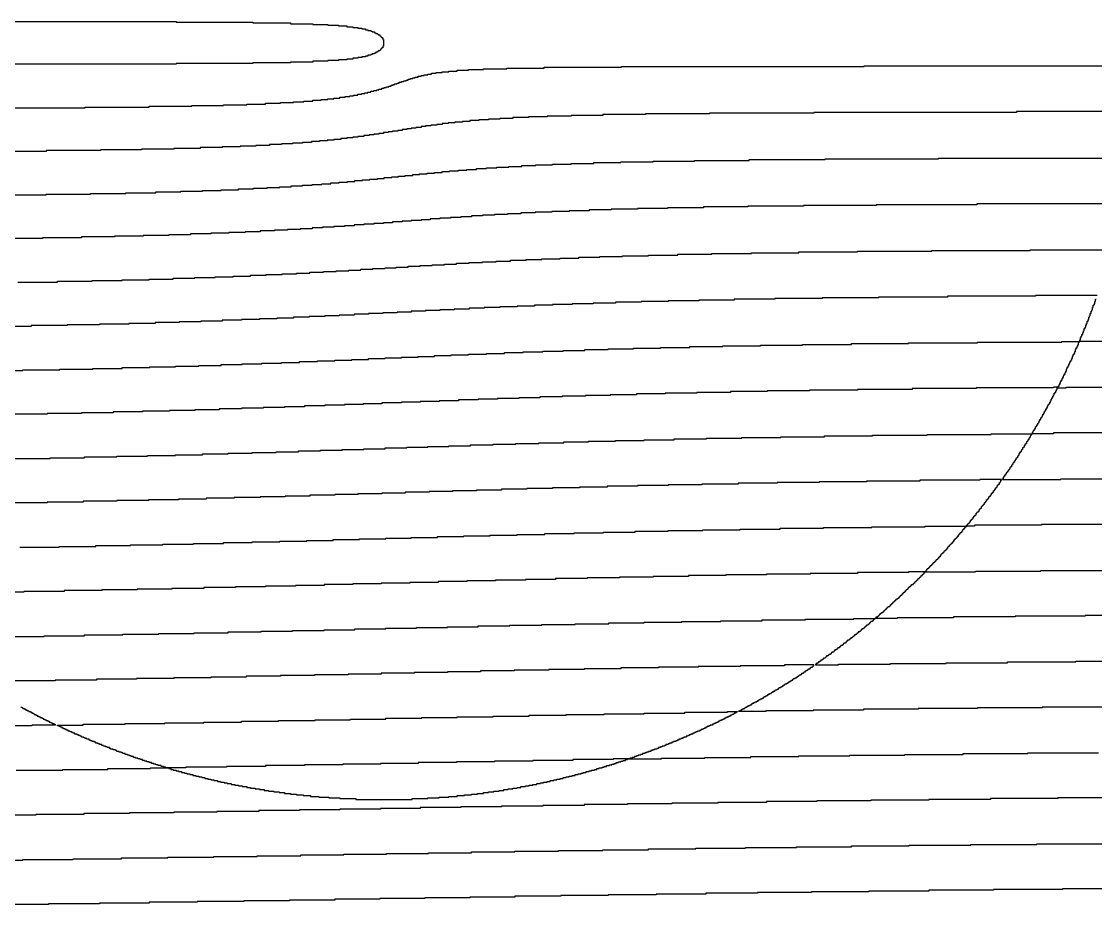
# Model space of a CAD drawing. Extents: x 600 to 5400, y 600 to 5400.
# Drawn here: x 2518 to 3948, y 1852 to 3028 of the extents above; entities that cross this region are included whole.
import ezdxf

# ---------------------------------------------------------------- set-up
doc = ezdxf.new("R2010")
doc.units = 0
doc.layers.add('LG_12_W2000_ZP600_INV_LG', color=5, linetype='CONTINUOUS')

msp = doc.modelspace()

# ---------------------------------------------------------------- linework, layer by layer
at = {"layer": 'LG_12_W2000_ZP600_INV_LG'}
for points in [[(2402, 3028), (2724, 3028), (2724, 3027), (2826, 3027), (2826, 3026), (2876, 3026), (2876, 3025), (2906, 3025), (2906, 3024), (2926, 3024), (2926, 3023), (2940, 3023), (2940, 3022), (2951, 3022), (2951, 3021), (2959, 3021), (2959, 3020), (2966, 3020), (2966, 3019), (2971, 3019), (2971, 3018), (2976, 3018), (2976, 3017), (2979, 3017), (2979, 3016), (2983, 3016), (2983, 3015), (2985, 3015), (2985, 3014), (2988, 3014), (2988, 3013), (2990, 3013), (2990, 3012), (2992, 3012), (2992, 3011), (2993, 3011), (2993, 3010), (2995, 3010), (2995, 3009), (2996, 3009), (2996, 3008), (2997, 3008), (2997, 3007), (2998, 3007), (2998, 3006), (2999, 3006), (2999, 3004), (3000, 3004), (3000, 2995), (2999, 2995), (2999, 2993), (2998, 2993), (2998, 2992), (2997, 2992), (2997, 2991), (2996, 2991), (2996, 2990), (2995, 2990), (2995, 2989), (2993, 2989), (2993, 2988), (2992, 2988), (2992, 2987), (2990, 2987), (2990, 2986), (2988, 2986), (2988, 2985), (2985, 2985), (2985, 2984), (2983, 2984), (2983, 2983), (2979, 2983), (2979, 2982), (2976, 2982), (2976, 2981), (2971, 2981), (2971, 2980), (2966, 2980), (2966, 2979), (2959, 2979), (2959, 2978), (2951, 2978), (2951, 2977), (2940, 2977), (2940, 2976), (2926, 2976), (2926, 2975), (2906, 2975), (2906, 2974), (2876, 2974), (2876, 2973), (2826, 2973), (2826, 2972), (2724, 2972), (2724, 2971), (2402, 2971)], [(2465, 2913), (2603, 2913), (2603, 2914), (2688, 2914), (2688, 2915), (2745, 2915), (2745, 2916), (2787, 2916), (2787, 2917), (2818, 2917), (2818, 2918), (2843, 2918), (2843, 2919), (2863, 2919), (2863, 2920), (2880, 2920), (2880, 2921), (2894, 2921), (2894, 2922), (2906, 2922), (2906, 2923), (2917, 2923), (2917, 2924), (2926, 2924), (2926, 2925), (2934, 2925), (2934, 2926), (2942, 2926), (2942, 2927), (2949, 2927), (2949, 2928), (2955, 2928), (2955, 2929), (2960, 2929), (2960, 2930), (2966, 2930), (2966, 2931), (2971, 2931), (2971, 2932), (2975, 2932), (2975, 2933), (2979, 2933), (2979, 2934), (2983, 2934), (2983, 2935), (2987, 2935), (2987, 2936), (2991, 2936), (2991, 2937), (2994, 2937), (2994, 2938), (2998, 2938), (2998, 2939), (3001, 2939), (3001, 2940), (3004, 2940), (3004, 2941), (3007, 2941), (3007, 2942), (3010, 2942), (3010, 2943), (3013, 2943), (3013, 2944), (3015, 2944), (3015, 2945), (3018, 2945), (3018, 2946), (3021, 2946), (3021, 2947), (3024, 2947), (3024, 2948), (3027, 2948), (3027, 2949), (3030, 2949), (3030, 2950), (3033, 2950), (3033, 2951), (3036, 2951), (3036, 2952), (3039, 2952), (3039, 2953), (3042, 2953), (3042, 2954), (3046, 2954), (3046, 2955), (3050, 2955), (3050, 2956), (3054, 2956), (3054, 2957), (3059, 2957), (3059, 2958), (3064, 2958), (3064, 2959), (3070, 2959), (3070, 2960), (3078, 2960), (3078, 2961), (3087, 2961), (3087, 2962), (3098, 2962), (3098, 2963), (3113, 2963), (3113, 2964), (3133, 2964), (3133, 2965), (3164, 2965), (3164, 2966), (3214, 2966), (3214, 2967), (3317, 2967), (3317, 2968), (3640, 2968), (3640, 2969), (4008, 2969)], [(4004, 2908), (3843, 2908), (3843, 2907), (3573, 2907), (3573, 2906), (3434, 2906), (3434, 2905), (3349, 2905), (3349, 2904), (3292, 2904), (3292, 2903), (3250, 2903), (3250, 2902), (3218, 2902), (3218, 2901), (3193, 2901), (3193, 2900), (3172, 2900), (3172, 2899), (3155, 2899), (3155, 2898), (3140, 2898), (3140, 2897), (3127, 2897), (3127, 2896), (3115, 2896), (3115, 2895), (3105, 2895), (3105, 2894), (3095, 2894), (3095, 2893), (3086, 2893), (3086, 2892), (3078, 2892), (3078, 2891), (3071, 2891), (3071, 2890), (3063, 2890), (3063, 2889), (3056, 2889), (3056, 2888), (3050, 2888), (3050, 2887), (3043, 2887), (3043, 2886), (3037, 2886), (3037, 2885), (3031, 2885), (3031, 2884), (3025, 2884), (3025, 2883), (3019, 2883), (3019, 2882), (3012, 2882), (3012, 2881), (3006, 2881), (3006, 2880), (3000, 2880), (3000, 2879), (2994, 2879), (2994, 2878), (2987, 2878), (2987, 2877), (2981, 2877), (2981, 2876), (2974, 2876), (2974, 2875), (2966, 2875), (2966, 2874), (2959, 2874), (2959, 2873), (2951, 2873), (2951, 2872), (2943, 2872), (2943, 2871), (2934, 2871), (2934, 2870), (2925, 2870), (2925, 2869), (2915, 2869), (2915, 2868), (2904, 2868), (2904, 2867), (2892, 2867), (2892, 2866), (2879, 2866), (2879, 2865), (2864, 2865), (2864, 2864), (2848, 2864), (2848, 2863), (2830, 2863), (2830, 2862), (2809, 2862), (2809, 2861), (2785, 2861), (2785, 2860), (2756, 2860), (2756, 2859), (2721, 2859), (2721, 2858), (2678, 2858), (2678, 2857), (2623, 2857), (2623, 2856), (2551, 2856), (2551, 2855), (2451, 2855)], [(2478, 2797), (2551, 2797), (2551, 2798), (2610, 2798), (2610, 2799), (2657, 2799), (2657, 2800), (2697, 2800), (2697, 2801), (2730, 2801), (2730, 2802), (2759, 2802), (2759, 2803), (2784, 2803), (2784, 2804), (2807, 2804), (2807, 2805), (2827, 2805), (2827, 2806), (2845, 2806), (2845, 2807), (2862, 2807), (2862, 2808), (2877, 2808), (2877, 2809), (2892, 2809), (2892, 2810), (2905, 2810), (2905, 2811), (2918, 2811), (2918, 2812), (2930, 2812), (2930, 2813), (2941, 2813), (2941, 2814), (2952, 2814), (2952, 2815), (2962, 2815), (2962, 2816), (2972, 2816), (2972, 2817), (2982, 2817), (2982, 2818), (2992, 2818), (2992, 2819), (3001, 2819), (3001, 2820), (3011, 2820), (3011, 2821), (3020, 2821), (3020, 2822), (3029, 2822), (3029, 2823), (3039, 2823), (3039, 2824), (3048, 2824), (3048, 2825), (3058, 2825), (3058, 2826), (3068, 2826), (3068, 2827), (3078, 2827), (3078, 2828), (3088, 2828), (3088, 2829), (3100, 2829), (3100, 2830), (3111, 2830), (3111, 2831), (3124, 2831), (3124, 2832), (3137, 2832), (3137, 2833), (3151, 2833), (3151, 2834), (3167, 2834), (3167, 2835), (3184, 2835), (3184, 2836), (3203, 2836), (3203, 2837), (3225, 2837), (3225, 2838), (3250, 2838), (3250, 2839), (3280, 2839), (3280, 2840), (3316, 2840), (3316, 2841), (3359, 2841), (3359, 2842), (3414, 2842), (3414, 2843), (3487, 2843), (3487, 2844), (3588, 2844), (3588, 2845), (3739, 2845), (3739, 2846), (3991, 2846)], [(3985, 2785), (3790, 2785), (3790, 2784), (3656, 2784), (3656, 2783), (3559, 2783), (3559, 2782), (3485, 2782), (3485, 2781), (3426, 2781), (3426, 2780), (3378, 2780), (3378, 2779), (3338, 2779), (3338, 2778), (3303, 2778), (3303, 2777), (3274, 2777), (3274, 2776), (3247, 2776), (3247, 2775), (3224, 2775), (3224, 2774), (3202, 2774), (3202, 2773), (3183, 2773), (3183, 2772), (3165, 2772), (3165, 2771), (3148, 2771), (3148, 2770), (3132, 2770), (3132, 2769), (3117, 2769), (3117, 2768), (3103, 2768), (3103, 2767), (3089, 2767), (3089, 2766), (3075, 2766), (3075, 2765), (3062, 2765), (3062, 2764), (3050, 2764), (3050, 2763), (3037, 2763), (3037, 2762), (3025, 2762), (3025, 2761), (3012, 2761), (3012, 2760), (3000, 2760), (3000, 2759), (2987, 2759), (2987, 2758), (2974, 2758), (2974, 2757), (2961, 2757), (2961, 2756), (2948, 2756), (2948, 2755), (2934, 2755), (2934, 2754), (2919, 2754), (2919, 2753), (2905, 2753), (2905, 2752), (2889, 2752), (2889, 2751), (2872, 2751), (2872, 2750), (2855, 2750), (2855, 2749), (2836, 2749), (2836, 2748), (2816, 2748), (2816, 2747), (2794, 2747), (2794, 2746), (2770, 2746), (2770, 2745), (2743, 2745), (2743, 2744), (2714, 2744), (2714, 2743), (2680, 2743), (2680, 2742), (2642, 2742), (2642, 2741), (2598, 2741), (2598, 2740), (2546, 2740), (2546, 2739), (2483, 2739)], [(2513, 2681), (2566, 2681), (2566, 2682), (2612, 2682), (2612, 2683), (2652, 2683), (2652, 2684), (2688, 2684), (2688, 2685), (2720, 2685), (2720, 2686), (2749, 2686), (2749, 2687), (2776, 2687), (2776, 2688), (2800, 2688), (2800, 2689), (2823, 2689), (2823, 2690), (2844, 2690), (2844, 2691), (2865, 2691), (2865, 2692), (2884, 2692), (2884, 2693), (2902, 2693), (2902, 2694), (2920, 2694), (2920, 2695), (2937, 2695), (2937, 2696), (2954, 2696), (2954, 2697), (2970, 2697), (2970, 2698), (2986, 2698), (2986, 2699), (3002, 2699), (3002, 2700), (3017, 2700), (3017, 2701), (3033, 2701), (3033, 2702), (3049, 2702), (3049, 2703), (3065, 2703), (3065, 2704), (3081, 2704), (3081, 2705), (3097, 2705), (3097, 2706), (3114, 2706), (3114, 2707), (3132, 2707), (3132, 2708), (3150, 2708), (3150, 2709), (3169, 2709), (3169, 2710), (3190, 2710), (3190, 2711), (3211, 2711), (3211, 2712), (3235, 2712), (3235, 2713), (3260, 2713), (3260, 2714), (3288, 2714), (3288, 2715), (3318, 2715), (3318, 2716), (3353, 2716), (3353, 2717), (3392, 2717), (3392, 2718), (3437, 2718), (3437, 2719), (3490, 2719), (3490, 2720), (3553, 2720), (3553, 2721), (3631, 2721), (3631, 2722), (3730, 2722), (3730, 2723), (3861, 2723), (3861, 2724), (3970, 2724)], [(3950, 2663), (3868, 2663), (3868, 2662), (3751, 2662), (3751, 2661), (3659, 2661), (3659, 2660), (3584, 2660), (3584, 2659), (3521, 2659), (3521, 2658), (3467, 2658), (3467, 2657), (3420, 2657), (3420, 2656), (3379, 2656), (3379, 2655), (3343, 2655), (3343, 2654), (3309, 2654), (3309, 2653), (3279, 2653), (3279, 2652), (3251, 2652), (3251, 2651), (3225, 2651), (3225, 2650), (3201, 2650), (3201, 2649), (3178, 2649), (3178, 2648), (3155, 2648), (3155, 2647), (3134, 2647), (3134, 2646), (3114, 2646), (3114, 2645), (3094, 2645), (3094, 2644), (3075, 2644), (3075, 2643), (3056, 2643), (3056, 2642), (3037, 2642), (3037, 2641), (3018, 2641), (3018, 2640), (2999, 2640), (2999, 2639), (2980, 2639), (2980, 2638), (2961, 2638), (2961, 2637), (2941, 2637), (2941, 2636), (2922, 2636), (2922, 2635), (2901, 2635), (2901, 2634), (2880, 2634), (2880, 2633), (2858, 2633), (2858, 2632), (2835, 2632), (2835, 2631), (2811, 2631), (2811, 2630), (2785, 2630), (2785, 2629), (2757, 2629), (2757, 2628), (2728, 2628), (2728, 2627), (2696, 2627), (2696, 2626), (2661, 2626), (2661, 2625), (2622, 2625), (2622, 2624), (2579, 2624), (2579, 2623), (2531, 2623), (2531, 2622), (2476, 2622)], [(4022, 2602), (3927, 2602), (3927, 2604), (3928, 2604), (3928, 2607), (3929, 2607), (3929, 2609), (3930, 2609), (3930, 2611), (3931, 2611), (3931, 2614), (3932, 2614), (3932, 2616), (3933, 2616), (3933, 2619), (3934, 2619), (3934, 2621), (3935, 2621), (3935, 2624), (3936, 2624), (3936, 2626), (3937, 2626), (3937, 2629), (3938, 2629), (3938, 2631), (3939, 2631), (3939, 2634), (3940, 2634), (3940, 2636), (3941, 2636), (3941, 2639), (3942, 2639), (3942, 2642), (3943, 2642), (3943, 2644), (3944, 2644), (3944, 2647), (3945, 2647), (3945, 2650), (3946, 2650), (3946, 2652), (3947, 2652), (3947, 2655), (3948, 2655), (3948, 2658), (3949, 2658)], [(2465, 2563), (2520, 2563), (2520, 2564), (2569, 2564), (2569, 2565), (2613, 2565), (2613, 2566), (2652, 2566), (2652, 2567), (2689, 2567), (2689, 2568), (2723, 2568), (2723, 2569), (2754, 2569), (2754, 2570), (2784, 2570), (2784, 2571), (2812, 2571), (2812, 2572), (2838, 2572), (2838, 2573), (2864, 2573), (2864, 2574), (2888, 2574), (2888, 2575), (2912, 2575), (2912, 2576), (2935, 2576), (2935, 2577), (2958, 2577), (2958, 2578), (2980, 2578), (2980, 2579), (3002, 2579), (3002, 2580), (3024, 2580), (3024, 2581), (3046, 2581), (3046, 2582), (3068, 2582), (3068, 2583), (3090, 2583), (3090, 2584), (3113, 2584), (3113, 2585), (3137, 2585), (3137, 2586), (3161, 2586), (3161, 2587), (3186, 2587), (3186, 2588), (3212, 2588), (3212, 2589), (3239, 2589), (3239, 2590), (3268, 2590), (3268, 2591), (3299, 2591), (3299, 2592), (3333, 2592), (3333, 2593), (3369, 2593), (3369, 2594), (3408, 2594), (3408, 2595), (3452, 2595), (3452, 2596), (3502, 2596), (3502, 2597), (3558, 2597), (3558, 2598), (3623, 2598), (3623, 2599), (3699, 2599), (3699, 2600), (3791, 2600), (3791, 2601), (3903, 2601), (3903, 2602), (3926, 2602), (3926, 2600), (3925, 2600), (3925, 2597), (3924, 2597), (3924, 2595), (3923, 2595), (3923, 2593), (3922, 2593), (3922, 2591), (3921, 2591), (3921, 2588), (3920, 2588), (3920, 2586), (3919, 2586), (3919, 2584), (3918, 2584), (3918, 2582), (3917, 2582), (3917, 2579), (3916, 2579), (3916, 2577), (3915, 2577), (3915, 2575), (3914, 2575), (3914, 2573), (3913, 2573), (3913, 2571), (3912, 2571), (3912, 2569), (3911, 2569), (3911, 2567), (3910, 2567), (3910, 2565), (3909, 2565), (3909, 2562), (3908, 2562), (3908, 2560), (3907, 2560), (3907, 2558), (3906, 2558), (3906, 2556), (3905, 2556), (3905, 2554), (3904, 2554), (3904, 2552), (3903, 2552), (3903, 2550), (3902, 2550), (3902, 2548), (3901, 2548), (3901, 2546), (3900, 2546), (3900, 2544), (3899, 2544), (3899, 2542), (3898, 2542), (3898, 2541), (3892, 2541), (3892, 2540), (3789, 2540), (3789, 2539), (3704, 2539), (3704, 2538), (3631, 2538), (3631, 2537), (3567, 2537), (3567, 2536), (3511, 2536), (3511, 2535), (3462, 2535), (3462, 2534), (3417, 2534), (3417, 2533), (3375, 2533), (3375, 2532), (3337, 2532), (3337, 2531), (3302, 2531), (3302, 2530), (3269, 2530), (3269, 2529), (3238, 2529), (3238, 2528), (3208, 2528), (3208, 2527), (3180, 2527), (3180, 2526), (3152, 2526), (3152, 2525), (3126, 2525), (3126, 2524), (3100, 2524), (3100, 2523), (3074, 2523), (3074, 2522), (3049, 2522), (3049, 2521), (3024, 2521), (3024, 2520), (2998, 2520), (2998, 2519), (2973, 2519), (2973, 2518), (2948, 2518), (2948, 2517), (2922, 2517), (2922, 2516), (2895, 2516), (2895, 2515), (2868, 2515), (2868, 2514), (2840, 2514), (2840, 2513), (2811, 2513), (2811, 2512), (2781, 2512), (2781, 2511), (2749, 2511), (2749, 2510), (2715, 2510), (2715, 2509), (2679, 2509), (2679, 2508), (2640, 2508), (2640, 2507), (2598, 2507), (2598, 2506), (2552, 2506), (2552, 2505), (2501, 2505)], [(4008, 2480), (3892, 2480), (3892, 2479), (3864, 2479), (3864, 2481), (3865, 2481), (3865, 2483), (3866, 2483), (3866, 2484), (3867, 2484), (3867, 2486), (3868, 2486), (3868, 2488), (3869, 2488), (3869, 2489), (3870, 2489), (3870, 2491), (3871, 2491), (3871, 2493), (3872, 2493), (3872, 2494), (3873, 2494), (3873, 2496), (3874, 2496), (3874, 2498), (3875, 2498), (3875, 2500), (3876, 2500), (3876, 2501), (3877, 2501), (3877, 2503), (3878, 2503), (3878, 2505), (3879, 2505), (3879, 2507), (3880, 2507), (3880, 2509), (3881, 2509), (3881, 2510), (3882, 2510), (3882, 2512), (3883, 2512), (3883, 2514), (3884, 2514), (3884, 2516), (3885, 2516), (3885, 2518), (3886, 2518), (3886, 2519), (3887, 2519), (3887, 2521), (3888, 2521), (3888, 2523), (3889, 2523), (3889, 2525), (3890, 2525), (3890, 2527), (3891, 2527), (3891, 2529), (3892, 2529), (3892, 2531), (3893, 2531), (3893, 2533), (3894, 2533), (3894, 2534), (3895, 2534), (3895, 2536), (3896, 2536), (3896, 2538), (3897, 2538), (3897, 2540), (3909, 2540), (3909, 2541), (4039, 2541)], [(2505, 2446), (2556, 2446), (2556, 2447), (2602, 2447), (2602, 2448), (2645, 2448), (2645, 2449), (2686, 2449), (2686, 2450), (2723, 2450), (2723, 2451), (2759, 2451), (2759, 2452), (2793, 2452), (2793, 2453), (2825, 2453), (2825, 2454), (2857, 2454), (2857, 2455), (2887, 2455), (2887, 2456), (2916, 2456), (2916, 2457), (2945, 2457), (2945, 2458), (2974, 2458), (2974, 2459), (3002, 2459), (3002, 2460), (3031, 2460), (3031, 2461), (3059, 2461), (3059, 2462), (3087, 2462), (3087, 2463), (3116, 2463), (3116, 2464), (3146, 2464), (3146, 2465), (3176, 2465), (3176, 2466), (3207, 2466), (3207, 2467), (3240, 2467), (3240, 2468), (3273, 2468), (3273, 2469), (3309, 2469), (3309, 2470), (3347, 2470), (3347, 2471), (3387, 2471), (3387, 2472), (3430, 2472), (3430, 2473), (3477, 2473), (3477, 2474), (3529, 2474), (3529, 2475), (3587, 2475), (3587, 2476), (3651, 2476), (3651, 2477), (3724, 2477), (3724, 2478), (3809, 2478), (3809, 2479), (3863, 2479), (3863, 2478), (3862, 2478), (3862, 2476), (3861, 2476), (3861, 2474), (3860, 2474), (3860, 2473), (3859, 2473), (3859, 2471), (3858, 2471), (3858, 2469), (3857, 2469), (3857, 2468), (3856, 2468), (3856, 2466), (3855, 2466), (3855, 2465), (3854, 2465), (3854, 2463), (3853, 2463), (3853, 2461), (3852, 2461), (3852, 2460), (3851, 2460), (3851, 2458), (3850, 2458), (3850, 2457), (3849, 2457), (3849, 2455), (3848, 2455), (3848, 2454), (3847, 2454), (3847, 2452), (3846, 2452), (3846, 2450), (3845, 2450), (3845, 2449), (3844, 2449), (3844, 2447), (3843, 2447), (3843, 2446), (3842, 2446), (3842, 2444), (3841, 2444), (3841, 2443), (3840, 2443), (3840, 2441), (3839, 2441), (3839, 2440), (3838, 2440), (3838, 2438), (3837, 2438), (3837, 2437), (3836, 2437), (3836, 2435), (3835, 2435), (3835, 2434), (3834, 2434), (3834, 2432), (3833, 2432), (3833, 2431), (3832, 2431), (3832, 2429), (3831, 2429), (3831, 2428), (3830, 2428), (3830, 2427), (3829, 2427), (3829, 2425), (3828, 2425), (3828, 2424), (3827, 2424), (3827, 2422), (3826, 2422), (3826, 2421), (3825, 2421), (3825, 2419), (3824, 2419), (3824, 2418), (3902, 2418), (3902, 2419), (4013, 2419)], [(3978, 2358), (3876, 2358), (3876, 2357), (3787, 2357), (3787, 2356), (3776, 2356), (3776, 2357), (3777, 2357), (3777, 2358), (3778, 2358), (3778, 2359), (3779, 2359), (3779, 2360), (3780, 2360), (3780, 2361), (3781, 2361), (3781, 2363), (3782, 2363), (3782, 2364), (3783, 2364), (3783, 2365), (3784, 2365), (3784, 2366), (3785, 2366), (3785, 2368), (3786, 2368), (3786, 2369), (3787, 2369), (3787, 2370), (3788, 2370), (3788, 2371), (3789, 2371), (3789, 2373), (3790, 2373), (3790, 2374), (3791, 2374), (3791, 2375), (3792, 2375), (3792, 2376), (3793, 2376), (3793, 2378), (3794, 2378), (3794, 2379), (3795, 2379), (3795, 2380), (3796, 2380), (3796, 2382), (3797, 2382), (3797, 2383), (3798, 2383), (3798, 2384), (3799, 2384), (3799, 2385), (3800, 2385), (3800, 2387), (3801, 2387), (3801, 2388), (3802, 2388), (3802, 2389), (3803, 2389), (3803, 2391), (3804, 2391), (3804, 2392), (3805, 2392), (3805, 2393), (3806, 2393), (3806, 2395), (3807, 2395), (3807, 2396), (3808, 2396), (3808, 2397), (3809, 2397), (3809, 2399), (3810, 2399), (3810, 2400), (3811, 2400), (3811, 2401), (3812, 2401), (3812, 2403), (3813, 2403), (3813, 2404), (3814, 2404), (3814, 2405), (3815, 2405), (3815, 2407), (3816, 2407), (3816, 2408), (3817, 2408), (3817, 2410), (3818, 2410), (3818, 2411), (3819, 2411), (3819, 2412), (3820, 2412), (3820, 2414), (3821, 2414), (3821, 2415), (3822, 2415), (3822, 2417), (3823, 2417), (3823, 2418), (3794, 2418), (3794, 2417), (3714, 2417), (3714, 2416), (3643, 2416), (3643, 2415), (3580, 2415), (3580, 2414), (3524, 2414), (3524, 2413), (3472, 2413), (3472, 2412), (3424, 2412), (3424, 2411), (3379, 2411), (3379, 2410), (3338, 2410), (3338, 2409), (3298, 2409), (3298, 2408), (3261, 2408), (3261, 2407), (3225, 2407), (3225, 2406), (3191, 2406), (3191, 2405), (3157, 2405), (3157, 2404), (3124, 2404), (3124, 2403), (3092, 2403), (3092, 2402), (3061, 2402), (3061, 2401), (3029, 2401), (3029, 2400), (2998, 2400), (2998, 2399), (2966, 2399), (2966, 2398), (2935, 2398), (2935, 2397), (2902, 2397), (2902, 2396), (2869, 2396), (2869, 2395), (2836, 2395), (2836, 2394), (2801, 2394), (2801, 2393), (2764, 2393), (2764, 2392), (2727, 2392), (2727, 2391), (2687, 2391), (2687, 2390), (2645, 2390), (2645, 2389), (2600, 2389), (2600, 2388), (2552, 2388), (2552, 2387), (2500, 2387)], [(2516, 2328), (2568, 2328), (2568, 2329), (2617, 2329), (2617, 2330), (2663, 2330), (2663, 2331), (2706, 2331), (2706, 2332), (2747, 2332), (2747, 2333), (2787, 2333), (2787, 2334), (2825, 2334), (2825, 2335), (2862, 2335), (2862, 2336), (2898, 2336), (2898, 2337), (2933, 2337), (2933, 2338), (2968, 2338), (2968, 2339), (3003, 2339), (3003, 2340), (3037, 2340), (3037, 2341), (3072, 2341), (3072, 2342), (3107, 2342), (3107, 2343), (3142, 2343), (3142, 2344), (3178, 2344), (3178, 2345), (3215, 2345), (3215, 2346), (3254, 2346), (3254, 2347), (3293, 2347), (3293, 2348), (3335, 2348), (3335, 2349), (3379, 2349), (3379, 2350), (3425, 2350), (3425, 2351), (3475, 2351), (3475, 2352), (3528, 2352), (3528, 2353), (3586, 2353), (3586, 2354), (3650, 2354), (3650, 2355), (3721, 2355), (3721, 2356), (3776, 2356), (3776, 2355), (3775, 2355), (3775, 2354), (3774, 2354), (3774, 2353), (3773, 2353), (3773, 2352), (3772, 2352), (3772, 2351), (3771, 2351), (3771, 2349), (3770, 2349), (3770, 2348), (3769, 2348), (3769, 2347), (3768, 2347), (3768, 2346), (3767, 2346), (3767, 2345), (3766, 2345), (3766, 2344), (3765, 2344), (3765, 2342), (3764, 2342), (3764, 2341), (3763, 2341), (3763, 2340), (3762, 2340), (3762, 2339), (3761, 2339), (3761, 2338), (3760, 2338), (3760, 2337), (3759, 2337), (3759, 2335), (3758, 2335), (3758, 2334), (3757, 2334), (3757, 2333), (3756, 2333), (3756, 2332), (3755, 2332), (3755, 2331), (3754, 2331), (3754, 2330), (3753, 2330), (3753, 2329), (3752, 2329), (3752, 2328), (3751, 2328), (3751, 2326), (3750, 2326), (3750, 2325), (3749, 2325), (3749, 2324), (3748, 2324), (3748, 2323), (3747, 2323), (3747, 2322), (3746, 2322), (3746, 2321), (3745, 2321), (3745, 2320), (3744, 2320), (3744, 2319), (3743, 2319), (3743, 2318), (3742, 2318), (3742, 2317), (3741, 2317), (3741, 2315), (3740, 2315), (3740, 2314), (3739, 2314), (3739, 2313), (3738, 2313), (3738, 2312), (3737, 2312), (3737, 2311), (3736, 2311), (3736, 2310), (3735, 2310), (3735, 2309), (3734, 2309), (3734, 2308), (3733, 2308), (3733, 2307), (3732, 2307), (3732, 2306), (3731, 2306), (3731, 2305), (3730, 2305), (3730, 2304), (3729, 2304), (3729, 2303), (3728, 2303), (3728, 2302), (3727, 2302), (3727, 2301), (3726, 2301), (3726, 2300), (3725, 2300), (3725, 2299), (3724, 2299), (3724, 2298), (3723, 2298), (3723, 2297), (3722, 2297), (3722, 2295), (3788, 2295), (3788, 2296), (3875, 2296), (3875, 2297), (3974, 2297)], [(4039, 2237), (3934, 2237), (3934, 2236), (3841, 2236), (3841, 2235), (3759, 2235), (3759, 2234), (3684, 2234), (3684, 2233), (3655, 2233), (3655, 2234), (3656, 2234), (3656, 2235), (3658, 2235), (3658, 2236), (3659, 2236), (3659, 2237), (3660, 2237), (3660, 2238), (3661, 2238), (3661, 2239), (3662, 2239), (3662, 2240), (3663, 2240), (3663, 2241), (3665, 2241), (3665, 2242), (3666, 2242), (3666, 2243), (3667, 2243), (3667, 2244), (3668, 2244), (3668, 2245), (3669, 2245), (3669, 2246), (3670, 2246), (3670, 2247), (3671, 2247), (3671, 2248), (3672, 2248), (3672, 2249), (3674, 2249), (3674, 2250), (3675, 2250), (3675, 2251), (3676, 2251), (3676, 2252), (3677, 2252), (3677, 2253), (3678, 2253), (3678, 2254), (3679, 2254), (3679, 2255), (3680, 2255), (3680, 2256), (3681, 2256), (3681, 2257), (3682, 2257), (3682, 2258), (3683, 2258), (3683, 2259), (3685, 2259), (3685, 2260), (3686, 2260), (3686, 2261), (3687, 2261), (3687, 2262), (3688, 2262), (3688, 2263), (3689, 2263), (3689, 2264), (3690, 2264), (3690, 2265), (3691, 2265), (3691, 2266), (3692, 2266), (3692, 2267), (3693, 2267), (3693, 2268), (3694, 2268), (3694, 2269), (3695, 2269), (3695, 2270), (3696, 2270), (3696, 2271), (3697, 2271), (3697, 2272), (3698, 2272), (3698, 2273), (3699, 2273), (3699, 2274), (3700, 2274), (3700, 2275), (3701, 2275), (3701, 2276), (3702, 2276), (3702, 2277), (3703, 2277), (3703, 2278), (3705, 2278), (3705, 2279), (3706, 2279), (3706, 2280), (3707, 2280), (3707, 2281), (3708, 2281), (3708, 2282), (3709, 2282), (3709, 2283), (3710, 2283), (3710, 2284), (3711, 2284), (3711, 2285), (3712, 2285), (3712, 2286), (3713, 2286), (3713, 2287), (3714, 2287), (3714, 2288), (3715, 2288), (3715, 2289), (3716, 2289), (3716, 2290), (3717, 2290), (3717, 2291), (3718, 2291), (3718, 2292), (3719, 2292), (3719, 2293), (3720, 2293), (3720, 2294), (3721, 2294), (3721, 2295), (3699, 2295), (3699, 2294), (3631, 2294), (3631, 2293), (3568, 2293), (3568, 2292), (3510, 2292), (3510, 2291), (3456, 2291), (3456, 2290), (3406, 2290), (3406, 2289), (3359, 2289), (3359, 2288), (3314, 2288), (3314, 2287), (3271, 2287), (3271, 2286), (3229, 2286), (3229, 2285), (3189, 2285), (3189, 2284), (3149, 2284), (3149, 2283), (3111, 2283), (3111, 2282), (3073, 2282), (3073, 2281), (3035, 2281), (3035, 2280), (2997, 2280), (2997, 2279), (2959, 2279), (2959, 2278), (2921, 2278), (2921, 2277), (2883, 2277), (2883, 2276), (2843, 2276), (2843, 2275), (2803, 2275), (2803, 2274), (2761, 2274), (2761, 2273), (2718, 2273), (2718, 2272), (2672, 2272), (2672, 2271), (2625, 2271), (2625, 2270), (2575, 2270), (2575, 2269), (2521, 2269), (2521, 2268), (2464, 2268)], [(2491, 2209), (2548, 2209), (2548, 2210), (2602, 2210), (2602, 2211), (2653, 2211), (2653, 2212), (2701, 2212), (2701, 2213), (2748, 2213), (2748, 2214), (2793, 2214), (2793, 2215), (2837, 2215), (2837, 2216), (2879, 2216), (2879, 2217), (2921, 2217), (2921, 2218), (2962, 2218), (2962, 2219), (3003, 2219), (3003, 2220), (3044, 2220), (3044, 2221), (3085, 2221), (3085, 2222), (3126, 2222), (3126, 2223), (3168, 2223), (3168, 2224), (3211, 2224), (3211, 2225), (3255, 2225), (3255, 2226), (3300, 2226), (3300, 2227), (3347, 2227), (3347, 2228), (3397, 2228), (3397, 2229), (3449, 2229), (3449, 2230), (3504, 2230), (3504, 2231), (3562, 2231), (3562, 2232), (3626, 2232), (3626, 2233), (3654, 2233), (3654, 2232), (3653, 2232), (3653, 2231), (3652, 2231), (3652, 2230), (3651, 2230), (3651, 2229), (3649, 2229), (3649, 2228), (3648, 2228), (3648, 2227), (3647, 2227), (3647, 2226), (3646, 2226), (3646, 2225), (3645, 2225), (3645, 2224), (3643, 2224), (3643, 2223), (3642, 2223), (3642, 2222), (3641, 2222), (3641, 2221), (3640, 2221), (3640, 2220), (3639, 2220), (3639, 2219), (3637, 2219), (3637, 2218), (3636, 2218), (3636, 2217), (3635, 2217), (3635, 2216), (3634, 2216), (3634, 2215), (3632, 2215), (3632, 2214), (3631, 2214), (3631, 2213), (3630, 2213), (3630, 2212), (3629, 2212), (3629, 2211), (3627, 2211), (3627, 2210), (3626, 2210), (3626, 2209), (3625, 2209), (3625, 2208), (3624, 2208), (3624, 2207), (3622, 2207), (3622, 2206), (3621, 2206), (3621, 2205), (3620, 2205), (3620, 2204), (3618, 2204), (3618, 2203), (3617, 2203), (3617, 2202), (3616, 2202), (3616, 2201), (3615, 2201), (3615, 2200), (3613, 2200), (3613, 2199), (3612, 2199), (3612, 2198), (3611, 2198), (3611, 2197), (3609, 2197), (3609, 2196), (3608, 2196), (3608, 2195), (3607, 2195), (3607, 2194), (3605, 2194), (3605, 2193), (3604, 2193), (3604, 2192), (3603, 2192), (3603, 2191), (3601, 2191), (3601, 2190), (3600, 2190), (3600, 2189), (3599, 2189), (3599, 2188), (3597, 2188), (3597, 2187), (3596, 2187), (3596, 2186), (3595, 2186), (3595, 2185), (3593, 2185), (3593, 2184), (3592, 2184), (3592, 2183), (3590, 2183), (3590, 2182), (3589, 2182), (3589, 2181), (3588, 2181), (3588, 2180), (3586, 2180), (3586, 2179), (3585, 2179), (3585, 2178), (3583, 2178), (3583, 2177), (3582, 2177), (3582, 2176), (3581, 2176), (3581, 2175), (3579, 2175), (3579, 2174), (3578, 2174), (3578, 2173), (3576, 2173), (3576, 2172), (3575, 2172), (3575, 2171), (3606, 2171), (3606, 2172), (3675, 2172), (3675, 2173), (3749, 2173), (3749, 2174), (3831, 2174), (3831, 2175), (3922, 2175), (3922, 2176), (4024, 2176)], [(3973, 2115), (3877, 2115), (3877, 2114), (3791, 2114), (3791, 2113), (3712, 2113), (3712, 2112), (3639, 2112), (3639, 2111), (3572, 2111), (3572, 2110), (3509, 2110), (3509, 2109), (3473, 2109), (3473, 2110), (3475, 2110), (3475, 2111), (3477, 2111), (3477, 2112), (3479, 2112), (3479, 2113), (3481, 2113), (3481, 2114), (3482, 2114), (3482, 2115), (3484, 2115), (3484, 2116), (3486, 2116), (3486, 2117), (3488, 2117), (3488, 2118), (3490, 2118), (3490, 2119), (3491, 2119), (3491, 2120), (3493, 2120), (3493, 2121), (3495, 2121), (3495, 2122), (3497, 2122), (3497, 2123), (3499, 2123), (3499, 2124), (3500, 2124), (3500, 2125), (3502, 2125), (3502, 2126), (3504, 2126), (3504, 2127), (3506, 2127), (3506, 2128), (3507, 2128), (3507, 2129), (3509, 2129), (3509, 2130), (3511, 2130), (3511, 2131), (3512, 2131), (3512, 2132), (3514, 2132), (3514, 2133), (3516, 2133), (3516, 2134), (3517, 2134), (3517, 2135), (3519, 2135), (3519, 2136), (3521, 2136), (3521, 2137), (3522, 2137), (3522, 2138), (3524, 2138), (3524, 2139), (3526, 2139), (3526, 2140), (3527, 2140), (3527, 2141), (3529, 2141), (3529, 2142), (3531, 2142), (3531, 2143), (3532, 2143), (3532, 2144), (3534, 2144), (3534, 2145), (3535, 2145), (3535, 2146), (3537, 2146), (3537, 2147), (3539, 2147), (3539, 2148), (3540, 2148), (3540, 2149), (3542, 2149), (3542, 2150), (3543, 2150), (3543, 2151), (3545, 2151), (3545, 2152), (3546, 2152), (3546, 2153), (3548, 2153), (3548, 2154), (3550, 2154), (3550, 2155), (3551, 2155), (3551, 2156), (3553, 2156), (3553, 2157), (3554, 2157), (3554, 2158), (3556, 2158), (3556, 2159), (3557, 2159), (3557, 2160), (3559, 2160), (3559, 2161), (3560, 2161), (3560, 2162), (3562, 2162), (3562, 2163), (3563, 2163), (3563, 2164), (3565, 2164), (3565, 2165), (3566, 2165), (3566, 2166), (3568, 2166), (3568, 2167), (3569, 2167), (3569, 2168), (3571, 2168), (3571, 2169), (3572, 2169), (3572, 2170), (3573, 2170), (3573, 2171), (3534, 2171), (3534, 2170), (3475, 2170), (3475, 2169), (3419, 2169), (3419, 2168), (3366, 2168), (3366, 2167), (3316, 2167), (3316, 2166), (3267, 2166), (3267, 2165), (3220, 2165), (3220, 2164), (3174, 2164), (3174, 2163), (3129, 2163), (3129, 2162), (3085, 2162), (3085, 2161), (3041, 2161), (3041, 2160), (2997, 2160), (2997, 2159), (2953, 2159), (2953, 2158), (2908, 2158), (2908, 2157), (2863, 2157), (2863, 2156), (2817, 2156), (2817, 2155), (2770, 2155), (2770, 2154), (2721, 2154), (2721, 2153), (2671, 2153), (2671, 2152), (2618, 2152), (2618, 2151), (2563, 2151), (2563, 2150), (2505, 2150)], [(2517, 2115), (2519, 2115), (2519, 2114), (2520, 2114), (2520, 2113), (2522, 2113), (2522, 2112), (2524, 2112), (2524, 2111), (2526, 2111), (2526, 2110), (2528, 2110), (2528, 2109), (2530, 2109), (2530, 2108), (2532, 2108), (2532, 2107), (2534, 2107), (2534, 2106), (2535, 2106), (2535, 2105), (2537, 2105), (2537, 2104), (2539, 2104), (2539, 2103), (2541, 2103), (2541, 2102), (2543, 2102), (2543, 2101), (2545, 2101), (2545, 2100), (2547, 2100), (2547, 2099), (2549, 2099), (2549, 2098), (2551, 2098), (2551, 2097), (2553, 2097), (2553, 2096), (2555, 2096), (2555, 2095), (2557, 2095), (2557, 2094), (2559, 2094), (2559, 2093), (2561, 2093), (2561, 2092), (2563, 2092), (2563, 2091), (2532, 2091), (2532, 2090), (2470, 2090)], [(2511, 2031), (2573, 2031), (2573, 2032), (2633, 2032), (2633, 2033), (2690, 2033), (2690, 2034), (2714, 2034), (2714, 2033), (2717, 2033), (2717, 2032), (2720, 2032), (2720, 2031), (2724, 2031), (2724, 2030), (2727, 2030), (2727, 2029), (2731, 2029), (2731, 2028), (2735, 2028), (2735, 2027), (2738, 2027), (2738, 2026), (2742, 2026), (2742, 2025), (2746, 2025), (2746, 2024), (2750, 2024), (2750, 2023), (2754, 2023), (2754, 2022), (2758, 2022), (2758, 2021), (2762, 2021), (2762, 2020), (2766, 2020), (2766, 2019), (2770, 2019), (2770, 2018), (2774, 2018), (2774, 2017), (2779, 2017), (2779, 2016), (2783, 2016), (2783, 2015), (2788, 2015), (2788, 2014), (2792, 2014), (2792, 2013), (2797, 2013), (2797, 2012), (2802, 2012), (2802, 2011), (2807, 2011), (2807, 2010), (2812, 2010), (2812, 2009), (2818, 2009), (2818, 2008), (2823, 2008), (2823, 2007), (2829, 2007), (2829, 2006), (2835, 2006), (2835, 2005), (2841, 2005), (2841, 2004), (2847, 2004), (2847, 2003), (2854, 2003), (2854, 2002), (2861, 2002), (2861, 2001), (2868, 2001), (2868, 2000), (2876, 2000), (2876, 1999), (2884, 1999), (2884, 1998), (2893, 1998), (2893, 1997), (2903, 1997), (2903, 1996), (2914, 1996), (2914, 1995), (2927, 1995), (2927, 1994), (2942, 1994), (2942, 1993), (2963, 1993), (2963, 1992), (3038, 1992), (3038, 1993), (3059, 1993), (3059, 1994), (3074, 1994), (3074, 1995), (3087, 1995), (3087, 1996), (3098, 1996), (3098, 1997), (3108, 1997), (3108, 1998), (3117, 1998), (3117, 1999), (3125, 1999), (3125, 2000), (3133, 2000), (3133, 2001), (3140, 2001), (3140, 2002), (3147, 2002), (3147, 2003), (3154, 2003), (3154, 2004), (3160, 2004), (3160, 2005), (3166, 2005), (3166, 2006), (3172, 2006), (3172, 2007), (3178, 2007), (3178, 2008), (3183, 2008), (3183, 2009), (3189, 2009), (3189, 2010), (3194, 2010), (3194, 2011), (3199, 2011), (3199, 2012), (3204, 2012), (3204, 2013), (3209, 2013), (3209, 2014), (3213, 2014), (3213, 2015), (3218, 2015), (3218, 2016), (3222, 2016), (3222, 2017), (3227, 2017), (3227, 2018), (3231, 2018), (3231, 2019), (3235, 2019), (3235, 2020), (3239, 2020), (3239, 2021), (3243, 2021), (3243, 2022), (3247, 2022), (3247, 2023), (3251, 2023), (3251, 2024), (3255, 2024), (3255, 2025), (3259, 2025), (3259, 2026), (3263, 2026), (3263, 2027), (3266, 2027), (3266, 2028), (3270, 2028), (3270, 2029), (3274, 2029), (3274, 2030), (3277, 2030), (3277, 2031), (3281, 2031), (3281, 2032), (3284, 2032), (3284, 2033), (3287, 2033), (3287, 2034), (3291, 2034), (3291, 2035), (3294, 2035), (3294, 2036), (3297, 2036), (3297, 2037), (3301, 2037), (3301, 2038), (3304, 2038), (3304, 2039), (3307, 2039), (3307, 2040), (3310, 2040), (3310, 2041), (3313, 2041), (3313, 2042), (3316, 2042), (3316, 2043), (3319, 2043), (3319, 2044), (3322, 2044), (3322, 2045), (3325, 2045), (3325, 2046), (3370, 2046), (3370, 2047), (3428, 2047), (3428, 2048), (3489, 2048), (3489, 2049), (3553, 2049), (3553, 2050), (3621, 2050), (3621, 2051), (3694, 2051), (3694, 2052), (3772, 2052), (3772, 2053), (3858, 2053), (3858, 2054), (3952, 2054)], [(3996, 1994), (3898, 1994), (3898, 1993), (3808, 1993), (3808, 1992), (3726, 1992), (3726, 1991), (3649, 1991), (3649, 1990), (3577, 1990), (3577, 1989), (3510, 1989), (3510, 1988), (3445, 1988), (3445, 1987), (3384, 1987), (3384, 1986), (3325, 1986), (3325, 1985), (3267, 1985), (3267, 1984), (3212, 1984), (3212, 1983), (3157, 1983), (3157, 1982), (3103, 1982), (3103, 1981), (3049, 1981), (3049, 1980), (2996, 1980), (2996, 1979), (2942, 1979), (2942, 1978), (2888, 1978), (2888, 1977), (2834, 1977), (2834, 1976), (2778, 1976), (2778, 1975), (2721, 1975), (2721, 1974), (2662, 1974), (2662, 1973), (2601, 1973), (2601, 1972), (2537, 1972), (2537, 1971), (2470, 1971)], [(2450, 1911), (2520, 1911), (2520, 1912), (2587, 1912), (2587, 1913), (2651, 1913), (2651, 1914), (2713, 1914), (2713, 1915), (2774, 1915), (2774, 1916), (2832, 1916), (2832, 1917), (2890, 1917), (2890, 1918), (2947, 1918), (2947, 1919), (3004, 1919), (3004, 1920), (3060, 1920), (3060, 1921), (3117, 1921), (3117, 1922), (3175, 1922), (3175, 1923), (3233, 1923), (3233, 1924), (3292, 1924), (3292, 1925), (3353, 1925), (3353, 1926), (3416, 1926), (3416, 1927), (3482, 1927), (3482, 1928), (3550, 1928), (3550, 1929), (3623, 1929), (3623, 1930), (3700, 1930), (3700, 1931), (3782, 1931), (3782, 1932), (3870, 1932), (3870, 1933), (3966, 1933)], [(4005, 1873), (3904, 1873), (3904, 1872), (3812, 1872), (3812, 1871), (3726, 1871), (3726, 1870), (3646, 1870), (3646, 1869), (3570, 1869), (3570, 1868), (3498, 1868), (3498, 1867), (3429, 1867), (3429, 1866), (3363, 1866), (3363, 1865), (3299, 1865), (3299, 1864), (3236, 1864), (3236, 1863), (3175, 1863), (3175, 1862), (3115, 1862), (3115, 1861), (3055, 1861), (3055, 1860), (2995, 1860), (2995, 1859), (2935, 1859), (2935, 1858), (2875, 1858), (2875, 1857), (2814, 1857), (2814, 1856), (2752, 1856), (2752, 1855), (2688, 1855), (2688, 1854), (2622, 1854), (2622, 1853), (2554, 1853), (2554, 1852), (2483, 1852)]]:
    msp.add_lwpolyline(points, dxfattribs=at)
msp.add_lwpolyline([(3471, 2109), (3471, 2108), (3469, 2108), (3469, 2107), (3467, 2107), (3467, 2106), (3466, 2106), (3466, 2105), (3464, 2105), (3464, 2104), (3462, 2104), (3462, 2103), (3460, 2103), (3460, 2102), (3458, 2102), (3458, 2101), (3456, 2101), (3456, 2100), (3454, 2100), (3454, 2099), (3452, 2099), (3452, 2098), (3450, 2098), (3450, 2097), (3448, 2097), (3448, 2096), (3446, 2096), (3446, 2095), (3444, 2095), (3444, 2094), (3442, 2094), (3442, 2093), (3440, 2093), (3440, 2092), (3438, 2092), (3438, 2091), (3435, 2091), (3435, 2090), (3433, 2090), (3433, 2089), (3431, 2089), (3431, 2088), (3429, 2088), (3429, 2087), (3427, 2087), (3427, 2086), (3425, 2086), (3425, 2085), (3423, 2085), (3423, 2084), (3421, 2084), (3421, 2083), (3418, 2083), (3418, 2082), (3416, 2082), (3416, 2081), (3414, 2081), (3414, 2080), (3412, 2080), (3412, 2079), (3409, 2079), (3409, 2078), (3407, 2078), (3407, 2077), (3405, 2077), (3405, 2076), (3403, 2076), (3403, 2075), (3400, 2075), (3400, 2074), (3398, 2074), (3398, 2073), (3396, 2073), (3396, 2072), (3393, 2072), (3393, 2071), (3391, 2071), (3391, 2070), (3389, 2070), (3389, 2069), (3386, 2069), (3386, 2068), (3384, 2068), (3384, 2067), (3381, 2067), (3381, 2066), (3379, 2066), (3379, 2065), (3376, 2065), (3376, 2064), (3374, 2064), (3374, 2063), (3371, 2063), (3371, 2062), (3369, 2062), (3369, 2061), (3366, 2061), (3366, 2060), (3364, 2060), (3364, 2059), (3361, 2059), (3361, 2058), (3358, 2058), (3358, 2057), (3356, 2057), (3356, 2056), (3353, 2056), (3353, 2055), (3350, 2055), (3350, 2054), (3348, 2054), (3348, 2053), (3345, 2053), (3345, 2052), (3342, 2052), (3342, 2051), (3339, 2051), (3339, 2050), (3337, 2050), (3337, 2049), (3334, 2049), (3334, 2048), (3331, 2048), (3331, 2047), (3328, 2047), (3328, 2046), (3306, 2046), (3306, 2045), (3252, 2045), (3252, 2044), (3199, 2044), (3199, 2043), (3148, 2043), (3148, 2042), (3097, 2042), (3097, 2041), (3046, 2041), (3046, 2040), (2996, 2040), (2996, 2039), (2946, 2039), (2946, 2038), (2895, 2038), (2895, 2037), (2843, 2037), (2843, 2036), (2791, 2036), (2791, 2035), (2737, 2035), (2737, 2034), (2710, 2034), (2710, 2035), (2707, 2035), (2707, 2036), (2704, 2036), (2704, 2037), (2700, 2037), (2700, 2038), (2697, 2038), (2697, 2039), (2694, 2039), (2694, 2040), (2691, 2040), (2691, 2041), (2688, 2041), (2688, 2042), (2685, 2042), (2685, 2043), (2682, 2043), (2682, 2044), (2679, 2044), (2679, 2045), (2676, 2045), (2676, 2046), (2673, 2046), (2673, 2047), (2670, 2047), (2670, 2048), (2667, 2048), (2667, 2049), (2664, 2049), (2664, 2050), (2662, 2050), (2662, 2051), (2659, 2051), (2659, 2052), (2656, 2052), (2656, 2053), (2653, 2053), (2653, 2054), (2651, 2054), (2651, 2055), (2648, 2055), (2648, 2056), (2645, 2056), (2645, 2057), (2643, 2057), (2643, 2058), (2640, 2058), (2640, 2059), (2637, 2059), (2637, 2060), (2635, 2060), (2635, 2061), (2632, 2061), (2632, 2062), (2630, 2062), (2630, 2063), (2627, 2063), (2627, 2064), (2625, 2064), (2625, 2065), (2622, 2065), (2622, 2066), (2620, 2066), (2620, 2067), (2617, 2067), (2617, 2068), (2615, 2068), (2615, 2069), (2612, 2069), (2612, 2070), (2610, 2070), (2610, 2071), (2608, 2071), (2608, 2072), (2605, 2072), (2605, 2073), (2603, 2073), (2603, 2074), (2601, 2074), (2601, 2075), (2598, 2075), (2598, 2076), (2596, 2076), (2596, 2077), (2594, 2077), (2594, 2078), (2592, 2078), (2592, 2079), (2589, 2079), (2589, 2080), (2587, 2080), (2587, 2081), (2585, 2081), (2585, 2082), (2583, 2082), (2583, 2083), (2580, 2083), (2580, 2084), (2578, 2084), (2578, 2085), (2576, 2085), (2576, 2086), (2574, 2086), (2574, 2087), (2572, 2087), (2572, 2088), (2570, 2088), (2570, 2089), (2568, 2089), (2568, 2090), (2566, 2090), (2566, 2091), (2600, 2091), (2600, 2092), (2656, 2092), (2656, 2093), (2709, 2093), (2709, 2094), (2761, 2094), (2761, 2095), (2811, 2095), (2811, 2096), (2860, 2096), (2860, 2097), (2909, 2097), (2909, 2098), (2956, 2098), (2956, 2099), (3003, 2099), (3003, 2100), (3051, 2100), (3051, 2101), (3098, 2101), (3098, 2102), (3146, 2102), (3146, 2103), (3194, 2103), (3194, 2104), (3243, 2104), (3243, 2105), (3294, 2105), (3294, 2106), (3347, 2106), (3347, 2107), (3401, 2107), (3401, 2108), (3458, 2108), (3458, 2109)], close=True, dxfattribs=at)

doc.saveas('drawing.dxf')
